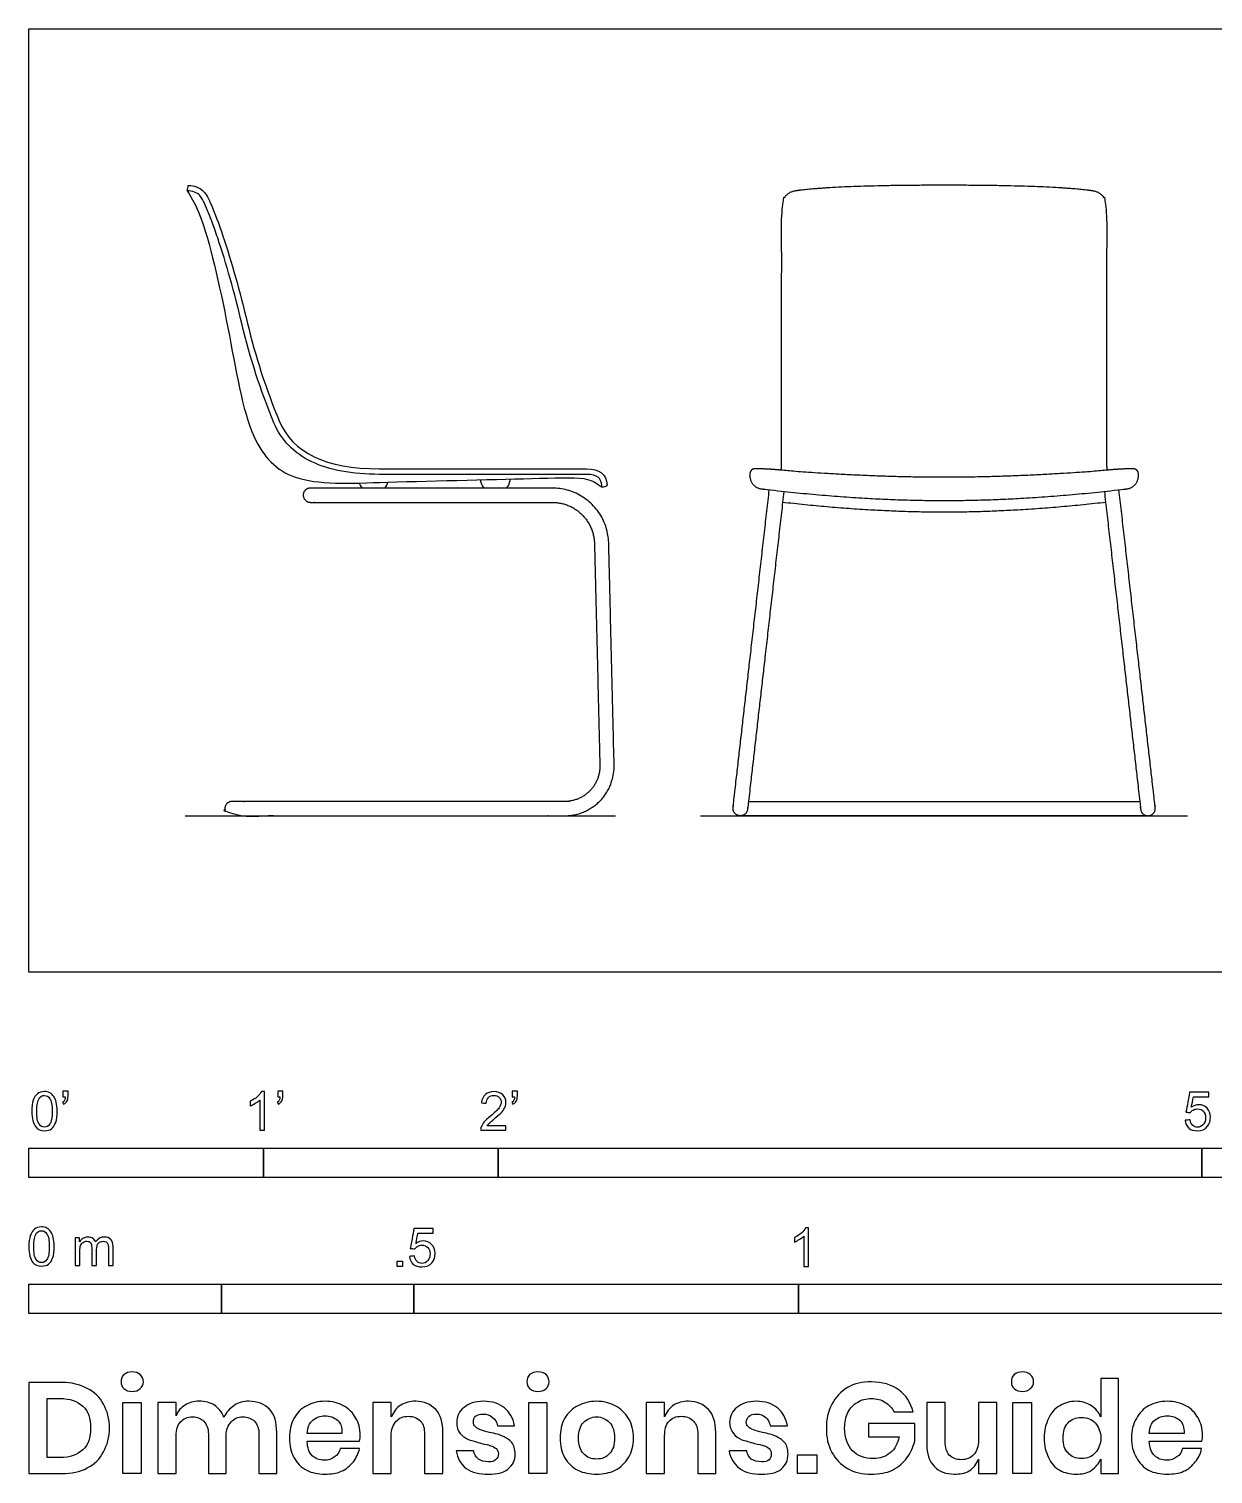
# Model space of a CAD drawing. Header units: metres. Extents: x 0 to 3.09, y -0.65 to 1.23.
# Drawn here: x 0 to 1.538, y -0.652 to 1.226 of the extents above; entities that cross this region are included whole.
import ezdxf

# ---------------------------------------------------------------- set-up
doc = ezdxf.new("R2010")
doc.units = ezdxf.units.M
for name, color, linetype, true_color in [('AG-DIAGRAM', 7, 'Continuous', 0xfecc66), ('AG-FURNITURE', 7, 'Continuous', 0x66ccff), ('N-SYMB', 7, 'Continuous', 0x800040), ('X-DIMENSIONS.GUIDE', 7, 'Continuous', 0x800080), ('X-VPRT', 6, 'Continuous', 0xff00ff)]:
    doc.layers.add(name, color=color, linetype=linetype, true_color=true_color)

msp = doc.modelspace()

# ---------------------------------------------------------------- linework, layer by layer
at = {"layer": 'AG-DIAGRAM'}
for points in [[(0.2032, 0.2032), (0.762, 0.2032)], [(0.8727, 0.2032), (1.5054, 0.2032)]]:
    msp.add_lwpolyline(points, dxfattribs=at)
at = {"layer": 'AG-FURNITURE'}
for points in [[(0.9349, 0.2218), (1.4432, 0.2218)], [(1.4538, 0.2032), (0.9243, 0.2032)]]:
    msp.add_lwpolyline(points, dxfattribs=at)
for centre, start, end in [((0.6059, 0.6419), 186.274, 221.2541), ((0.6059, 0.6419), 318.7459, 356.4518), ((0.4476, 0.6419), 198.9591, 221.2541), ((0.4476, 0.6419), 318.7459, 344.4158)]:
    msp.add_arc(centre, 0.0196, start, end, dxfattribs=at)
for points, degree, knots in [([(0.7513, 0.6331), (0.7503, 0.6471), (0.7413, 0.654), (0.7243, 0.654), (0.6346, 0.654), (0.5449, 0.654), (0.4552, 0.654), (0.3857, 0.654), (0.3423, 0.6749), (0.3079, 0.7581), (0.2942, 0.8002), (0.2739, 0.8854), (0.2632, 0.9232), (0.241, 0.9893), (0.2327, 1.0085), (0.2217, 1.0196), (0.2146, 1.0224), (0.207, 1.0222), (0.2066, 1.0199), (0.2062, 1.0175), (0.2058, 1.0151), (0.2089, 1.0151), (0.215, 1.0144), (0.222, 1.0099), (0.2267, 1.0021), (0.2317, 0.991), (0.2383, 0.9743), (0.2428, 0.9613), (0.2453, 0.9539), (0.2563, 0.9211), (0.2669, 0.8836), (0.277, 0.8412), (0.2872, 0.7982), (0.301, 0.7557), (0.3184, 0.7137), (0.3277, 0.6913), (0.3444, 0.6742), (0.3674, 0.6632), (0.3905, 0.6521), (0.4197, 0.6468), (0.4552, 0.6468), (0.5449, 0.6468), (0.6346, 0.6468), (0.7243, 0.6468), (0.7318, 0.6468), (0.7366, 0.6453), (0.7394, 0.6431), (0.7421, 0.641), (0.7437, 0.6381), (0.7446, 0.6301), (0.747, 0.6303), (0.7498, 0.6307), (0.7513, 0.6331)], 3, [-0.1524, -0.1524, -0.1524, -0.1524, 0, 0, 0, 0.883016, 0.883016, 0.883016, 1.217823, 1.217823, 1.55263, 1.55263, 1.887437, 1.887437, 2.222244, 2.222244, 2.557051, 2.557051, 2.557051, 2.580729, 2.580729, 2.580729, 2.611956, 2.639591, 2.659992, 2.700853, 2.759743, 2.836189, 2.836189, 2.836189, 3.160069, 3.160069, 3.160069, 3.483948, 3.483948, 3.483948, 3.645888, 3.645888, 3.645888, 3.807828, 3.807828, 3.807828, 4.662024, 4.662024, 4.662024, 4.735737, 4.735737, 4.735737, 4.80945, 4.80945, 4.80945, 4.833128, 4.833128, 4.833128, 4.833128]), ([(0.2058, 1.0151), (0.2121, 1.0041), (0.2275, 0.981), (0.2612, 0.8344), (0.2827, 0.6918), (0.3408, 0.6315), (0.4687, 0.6375), (0.6567, 0.641), (0.7258, 0.6439), (0.7384, 0.6348), (0.7446, 0.6301)], 3, [0, 0, 0, 0, 0.353775, 1.050037, 1.741827, 2.264016, 2.87466, 3.670566, 4.12174, 4.398699, 4.398699, 4.398699, 4.398699]), ([(1.3991, 0.6104), (1.2882, 0.5976), (1.189, 0.5976), (1.0899, 0.5976), (0.979, 0.6104)], 2, [-0.691174, -0.691174, -0.691174, 0, 0, 0.691174, 0.691174, 0.691174])]:
    msp.add_open_spline(points, degree=degree, knots=knots, dxfattribs=at)
for points, weights, knots in [([(1.4013, 0.6523), (1.4006, 0.655), (1.4006, 0.6575), (1.4006, 0.7002), (1.4006, 0.8358), (1.4006, 0.9942), (1.4006, 1.0124), (1.3826, 1.015), (1.3309, 1.0224), (1.189, 1.0224), (1.0472, 1.0224), (0.9955, 1.015), (0.9775, 1.0124), (0.9775, 0.9942), (0.9775, 0.8358), (0.9775, 0.7002), (0.9775, 0.6575), (0.9775, 0.655), (0.9767, 0.6523)], [1, 1, 1, 1, 1, 1, 0.75567537034, 1, 1, 1, 1, 1, 0.75567537034, 1, 1, 1, 1, 1, 1], [-1.639893, -1.639893, -1.639893, -1.563602, -1.563602, -1.118036, -0.694965, -0.694965, -0.596675, -0.596675, 0, 0, 0.596675, 0.596675, 0.694965, 0.694965, 1.118036, 1.563602, 1.563602, 1.639893, 1.639893, 1.639893]), ([(1.189, 0.6128), (1.0792, 0.6128), (0.9515, 0.628), (0.9367, 0.6299), (0.9367, 0.6448), (0.9367, 0.6462), (0.9367, 0.6475), (0.9367, 0.6502), (0.9387, 0.6522), (0.9406, 0.6541), (0.9434, 0.6541), (0.9627, 0.6538), (0.9821, 0.6518), (1.0048, 0.6494), (1.1281, 0.643), (1.189, 0.643), (1.2499, 0.643), (1.3732, 0.6494), (1.396, 0.6518), (1.4154, 0.6538), (1.4347, 0.6541), (1.4374, 0.6541), (1.4394, 0.6522), (1.4414, 0.6502), (1.4414, 0.6475), (1.4414, 0.6462), (1.4414, 0.6448), (1.4414, 0.6299), (1.4266, 0.628), (1.2989, 0.6128), (1.189, 0.6128)], [1, 1, 1, 0.751794393469, 1, 1, 1, 0.922398044087, 1, 0.922398044087, 1, 1, 1, 1, 1, 1, 1, 1, 1, 1, 1, 0.922398044087, 1, 0.922398044087, 1, 1, 1, 0.751794393469, 1, 1, 1], [0, 0, 0, 0.74235, 0.74235, 0.822725, 0.822725, 0.831423, 0.831423, 0.848552, 0.848552, 0.86568, 0.86568, 1.089363, 1.089363, 1.351856, 1.614349, 1.614349, 1.876842, 2.139335, 2.139335, 2.363018, 2.363018, 2.380147, 2.380147, 2.397275, 2.397275, 2.405973, 2.405973, 2.486348, 2.486348, 3.228698, 3.228698, 3.228698]), ([(0.3657, 0.629), (0.5228, 0.629), (0.68, 0.629), (0.7516, 0.629), (0.7533, 0.5574), (0.7568, 0.4133), (0.7603, 0.2691), (0.761, 0.242), (0.7421, 0.2226), (0.7231, 0.2032), (0.696, 0.2032), (0.48, 0.2032), (0.2639, 0.2032), (0.2546, 0.2032), (0.2546, 0.2125), (0.2546, 0.2218), (0.2639, 0.2218), (0.48, 0.2218), (0.696, 0.2218), (0.7153, 0.2218), (0.7288, 0.2356), (0.7422, 0.2494), (0.7418, 0.2687), (0.7383, 0.4128), (0.7347, 0.5569), (0.7334, 0.6104), (0.68, 0.6104), (0.5228, 0.6104), (0.3657, 0.6104), (0.3564, 0.6104), (0.3564, 0.6197), (0.3564, 0.629), (0.3657, 0.629)], [1, 1, 1, 0.715662125544, 1, 1, 1, 0.921533138146, 1, 0.921533138146, 1, 1, 1, 0.707106781187, 1, 0.707106781187, 1, 1, 1, 0.921533138146, 1, 0.921533138146, 1, 1, 1, 0.715662125544, 1, 1, 1, 0.707106781187, 1, 0.707106781187, 1], [0, 0, 0, 1.01919, 1.01919, 1.345447, 1.345447, 2.295608, 2.295608, 2.464043, 2.464043, 2.632477, 2.632477, 4.05566, 4.05566, 4.103563, 4.103563, 4.151466, 4.151466, 5.57465, 5.57465, 5.694439, 5.694439, 5.814227, 5.814227, 6.764388, 6.764388, 7.090646, 7.090646, 8.109836, 8.109836, 8.157739, 8.157739, 8.205642, 8.205642, 8.205642]), ([(0.9808, 0.6247), (0.9562, 0.409), (0.9337, 0.2116), (0.9326, 0.2022), (0.9232, 0.2033), (0.9137, 0.2043), (0.9148, 0.2138), (0.9373, 0.4111), (0.9619, 0.6268)], [1, 1, 1, 0.707106781186, 1, 0.707106781186, 1, 1, 1], [0.033299, 0.033299, 0.033299, 1.398139, 1.398139, 1.447226, 1.447226, 1.496314, 1.496314, 2.860935, 2.860935, 2.860935]), ([(1.3972, 0.6247), (1.4218, 0.409), (1.4444, 0.2116), (1.4454, 0.2022), (1.4549, 0.2033), (1.4644, 0.2043), (1.4633, 0.2138), (1.4408, 0.4111), (1.4162, 0.6268)], [1, 1, 1, 0.707106781186, 1, 0.707106781186, 1, 1, 1], [0.033299, 0.033299, 0.033299, 1.398139, 1.398139, 1.447226, 1.447226, 1.496314, 1.496314, 2.860935, 2.860935, 2.860935])]:
    msp.add_rational_spline(points, weights, degree=2, knots=knots, dxfattribs=at)
at = {"layer": 'N-SYMB'}
for points in [[(0, -0.2667), (0, -0.2286), (0.3048, -0.2286), (0.3048, -0.2667)], [(0.3048, -0.2667), (0.3048, -0.2286), (0.6096, -0.2286), (0.6096, -0.2667)], [(0.6096, -0.2667), (0.6096, -0.2286), (1.524, -0.2286), (1.524, -0.2667)], [(1.524, -0.2667), (1.524, -0.2286), (3.048, -0.2286), (3.048, -0.2667)], [(0.4786, -0.3823), (0.4786, -0.3754), (0.4855, -0.3754), (0.4855, -0.3823)], [(0, -0.4436), (0, -0.4055), (0.25, -0.4055), (0.25, -0.4436)], [(0.25, -0.4436), (0.25, -0.4055), (0.5, -0.4055), (0.5, -0.4436)], [(0.5, -0.4436), (0.5, -0.4055), (1, -0.4055), (1, -0.4436)], [(1, -0.4436), (1, -0.4055), (2, -0.4055), (2, -0.4436)]]:
    msp.add_lwpolyline(points, close=True, dxfattribs=at)
for points, knots in [([(0.0038, -0.1807), (0.0038, -0.1749), (0.0044, -0.1701), (0.0056, -0.1665), (0.0068, -0.1629), (0.0086, -0.1602), (0.0111, -0.1581), (0.0135, -0.1563), (0.0165, -0.1551), (0.0201, -0.1551), (0.0228, -0.1551), (0.0252, -0.1557), (0.0273, -0.1569), (0.0294, -0.1578), (0.0309, -0.1596), (0.0324, -0.1614), (0.0336, -0.1635), (0.0346, -0.1659), (0.0355, -0.1689), (0.0361, -0.1719), (0.0367, -0.1758), (0.0367, -0.1807), (0.0367, -0.1867), (0.0361, -0.1915), (0.0349, -0.1951), (0.0336, -0.1987), (0.0318, -0.2014), (0.0294, -0.2036), (0.027, -0.2054), (0.024, -0.206), (0.0201, -0.206), (0.0153, -0.206), (0.0117, -0.2048), (0.009, -0.2011), (0.0056, -0.1969), (0.0038, -0.1903), (0.0038, -0.1807)], [0, 0, 0, 0, 1, 1, 1, 2, 2, 2, 3, 3, 3, 4, 4, 4, 5, 5, 5, 6, 6, 6, 7, 7, 7, 8, 8, 8, 9, 9, 9, 10, 10, 10, 11, 11, 11, 12, 12, 12, 12]), ([(0.0102, -0.1807), (0.0102, -0.1891), (0.0111, -0.1945), (0.0132, -0.1972), (0.015, -0.1999), (0.0174, -0.2014), (0.0201, -0.2014), (0.0231, -0.2014), (0.0255, -0.1999), (0.0273, -0.1972), (0.0291, -0.1945), (0.0303, -0.1891), (0.0303, -0.1807), (0.0303, -0.1725), (0.0291, -0.1671), (0.0273, -0.1644), (0.0255, -0.1617), (0.0231, -0.1602), (0.0201, -0.1602), (0.0174, -0.1602), (0.015, -0.1614), (0.0135, -0.1638), (0.0114, -0.1668), (0.0102, -0.1725), (0.0102, -0.1807)], [0, 0, 0, 0, 1, 1, 1, 2, 2, 2, 3, 3, 3, 4, 4, 4, 5, 5, 5, 6, 6, 6, 7, 7, 7, 8, 8, 8, 8]), ([(0.0442, -0.162), (0.0442, -0.1596), (0.0442, -0.1572), (0.0442, -0.1548), (0.0464, -0.1548), (0.0486, -0.1548), (0.0508, -0.1548), (0.0508, -0.1567), (0.0508, -0.1586), (0.0508, -0.1605), (0.0508, -0.1635), (0.0505, -0.1659), (0.0496, -0.1671), (0.0487, -0.1689), (0.0472, -0.1704), (0.0451, -0.1713), (0.0446, -0.1705), (0.0441, -0.1697), (0.0436, -0.1689), (0.0448, -0.1683), (0.0457, -0.1677), (0.0463, -0.1665), (0.0469, -0.1653), (0.0472, -0.1638), (0.0472, -0.162), (0.0462, -0.162), (0.0452, -0.162), (0.0442, -0.162)], [0, 0, 0, 0, 1, 1, 1, 2, 2, 2, 3, 3, 3, 4, 4, 4, 5, 5, 5, 6, 6, 6, 7, 7, 7, 8, 8, 8, 9, 9, 9, 9]), ([(0.306, -0.2054), (0.304, -0.2054), (0.302, -0.2054), (0.3, -0.2054), (0.3, -0.1923), (0.3, -0.1793), (0.3, -0.1662), (0.2985, -0.1677), (0.2964, -0.1692), (0.294, -0.1704), (0.2915, -0.1719), (0.2894, -0.1731), (0.2876, -0.1737), (0.2876, -0.1717), (0.2876, -0.1697), (0.2876, -0.1677), (0.2909, -0.1662), (0.294, -0.1641), (0.2967, -0.162), (0.2991, -0.1596), (0.3009, -0.1575), (0.3021, -0.1551), (0.3034, -0.1551), (0.3047, -0.1551), (0.306, -0.1551), (0.306, -0.1718), (0.306, -0.1886), (0.306, -0.2054)], [0, 0, 0, 0, 1, 1, 1, 2, 2, 2, 3, 3, 3, 4, 4, 4, 5, 5, 5, 6, 6, 6, 7, 7, 7, 8, 8, 8, 9, 9, 9, 9]), ([(0.3232, -0.162), (0.3232, -0.1596), (0.3232, -0.1572), (0.3232, -0.1548), (0.3254, -0.1548), (0.3276, -0.1548), (0.3298, -0.1548), (0.3298, -0.1567), (0.3298, -0.1586), (0.3298, -0.1605), (0.3298, -0.1635), (0.3295, -0.1659), (0.3286, -0.1671), (0.3277, -0.1689), (0.3262, -0.1704), (0.3241, -0.1713), (0.3236, -0.1705), (0.3231, -0.1697), (0.3226, -0.1689), (0.3238, -0.1683), (0.3247, -0.1677), (0.3253, -0.1665), (0.3259, -0.1653), (0.3262, -0.1638), (0.3262, -0.162), (0.3252, -0.162), (0.3242, -0.162), (0.3232, -0.162)], [0, 0, 0, 0, 1, 1, 1, 2, 2, 2, 3, 3, 3, 4, 4, 4, 5, 5, 5, 6, 6, 6, 7, 7, 7, 8, 8, 8, 9, 9, 9, 9]), ([(0.6198, -0.1996), (0.6198, -0.2015), (0.6198, -0.2035), (0.6198, -0.2054), (0.6089, -0.2054), (0.598, -0.2054), (0.587, -0.2054), (0.5867, -0.2042), (0.587, -0.2027), (0.5876, -0.2011), (0.5885, -0.199), (0.5897, -0.1966), (0.5915, -0.1945), (0.5936, -0.1924), (0.596, -0.19), (0.5997, -0.187), (0.6051, -0.1825), (0.6087, -0.1789), (0.6108, -0.1764), (0.6126, -0.1737), (0.6135, -0.1713), (0.6135, -0.1689), (0.6135, -0.1665), (0.6126, -0.1644), (0.6111, -0.1629), (0.6093, -0.1611), (0.6069, -0.1602), (0.6042, -0.1602), (0.6012, -0.1602), (0.5988, -0.1611), (0.5969, -0.1629), (0.5951, -0.1647), (0.5942, -0.1671), (0.5942, -0.1704), (0.5921, -0.1702), (0.59, -0.17), (0.5879, -0.1698), (0.5885, -0.165), (0.59, -0.1614), (0.593, -0.159), (0.5957, -0.1566), (0.5997, -0.1551), (0.6042, -0.1551), (0.609, -0.1551), (0.6129, -0.1566), (0.6156, -0.1593), (0.6186, -0.162), (0.6198, -0.1653), (0.6198, -0.1692), (0.6198, -0.171), (0.6195, -0.1731), (0.6186, -0.1749), (0.6177, -0.1771), (0.6165, -0.1789), (0.6147, -0.1813), (0.6126, -0.1834), (0.6096, -0.1861), (0.6051, -0.19), (0.6015, -0.193), (0.5991, -0.1951), (0.5982, -0.1963), (0.5969, -0.1972), (0.596, -0.1984), (0.5954, -0.1996), (0.6036, -0.1996), (0.6117, -0.1996), (0.6198, -0.1996)], [0, 0, 0, 0, 1, 1, 1, 2, 2, 2, 3, 3, 3, 4, 4, 4, 5, 5, 5, 6, 6, 6, 7, 7, 7, 8, 8, 8, 9, 9, 9, 10, 10, 10, 11, 11, 11, 12, 12, 12, 13, 13, 13, 14, 14, 14, 15, 15, 15, 16, 16, 16, 17, 17, 17, 18, 18, 18, 19, 19, 19, 20, 20, 20, 21, 21, 21, 22, 22, 22, 22]), ([(0.628, -0.162), (0.628, -0.1596), (0.628, -0.1572), (0.628, -0.1548), (0.6302, -0.1548), (0.6324, -0.1548), (0.6346, -0.1548), (0.6346, -0.1567), (0.6346, -0.1586), (0.6346, -0.1605), (0.6346, -0.1635), (0.6343, -0.1659), (0.6334, -0.1671), (0.6325, -0.1689), (0.631, -0.1704), (0.6289, -0.1713), (0.6284, -0.1705), (0.6279, -0.1697), (0.6274, -0.1689), (0.6286, -0.1683), (0.6295, -0.1677), (0.6301, -0.1665), (0.6307, -0.1653), (0.631, -0.1638), (0.631, -0.162), (0.63, -0.162), (0.629, -0.162), (0.628, -0.162)], [0, 0, 0, 0, 1, 1, 1, 2, 2, 2, 3, 3, 3, 4, 4, 4, 5, 5, 5, 6, 6, 6, 7, 7, 7, 8, 8, 8, 9, 9, 9, 9]), ([(1.502, -0.1924), (1.5042, -0.1922), (1.5064, -0.192), (1.5086, -0.1918), (1.5089, -0.1951), (1.5101, -0.1972), (1.512, -0.199), (1.5135, -0.2005), (1.5156, -0.2014), (1.5183, -0.2014), (1.521, -0.2014), (1.5237, -0.2002), (1.5258, -0.1978), (1.5276, -0.1957), (1.5288, -0.1927), (1.5288, -0.1891), (1.5288, -0.1855), (1.5276, -0.1828), (1.5258, -0.1807), (1.5237, -0.1789), (1.5213, -0.1777), (1.518, -0.1777), (1.5162, -0.1777), (1.5144, -0.1783), (1.5126, -0.1792), (1.511, -0.1801), (1.5098, -0.1813), (1.5089, -0.1825), (1.507, -0.1823), (1.5051, -0.1821), (1.5032, -0.1819), (1.5048, -0.1732), (1.5064, -0.1646), (1.508, -0.156), (1.5164, -0.156), (1.5247, -0.156), (1.533, -0.156), (1.533, -0.158), (1.533, -0.16), (1.533, -0.162), (1.5263, -0.162), (1.5196, -0.162), (1.5129, -0.162), (1.512, -0.1665), (1.511, -0.171), (1.5101, -0.1755), (1.5132, -0.1734), (1.5165, -0.1722), (1.5198, -0.1722), (1.524, -0.1722), (1.5276, -0.1737), (1.5306, -0.1767), (1.5336, -0.1798), (1.5351, -0.1837), (1.5351, -0.1885), (1.5351, -0.193), (1.5339, -0.1969), (1.5312, -0.2002), (1.5282, -0.2045), (1.5237, -0.206), (1.5183, -0.206), (1.5135, -0.206), (1.5098, -0.2051), (1.5071, -0.2027), (1.5041, -0.1999), (1.5026, -0.1966), (1.502, -0.1924)], [0, 0, 0, 0, 1, 1, 1, 2, 2, 2, 3, 3, 3, 4, 4, 4, 5, 5, 5, 6, 6, 6, 7, 7, 7, 8, 8, 8, 9, 9, 9, 10, 10, 10, 11, 11, 11, 12, 12, 12, 13, 13, 13, 14, 14, 14, 15, 15, 15, 16, 16, 16, 17, 17, 17, 18, 18, 18, 19, 19, 19, 20, 20, 20, 21, 21, 21, 22, 22, 22, 22]), ([(0, -0.3565), (0, -0.3508), (0.0006, -0.3459), (0.0018, -0.3423), (0.003, -0.3387), (0.0048, -0.336), (0.0072, -0.3339), (0.0096, -0.3321), (0.0127, -0.3309), (0.0163, -0.3309), (0.019, -0.3309), (0.0214, -0.3315), (0.0235, -0.3327), (0.0256, -0.3336), (0.0271, -0.3354), (0.0286, -0.3372), (0.0298, -0.3393), (0.0307, -0.3417), (0.0316, -0.3447), (0.0322, -0.3478), (0.0328, -0.3517), (0.0328, -0.3565), (0.0328, -0.3625), (0.0322, -0.3673), (0.031, -0.3709), (0.0298, -0.3746), (0.028, -0.3773), (0.0256, -0.3794), (0.0232, -0.3812), (0.0202, -0.3818), (0.0163, -0.3818), (0.0114, -0.3818), (0.0078, -0.3806), (0.0051, -0.377), (0.0018, -0.3728), (0, -0.3661), (0, -0.3565)], [0, 0, 0, 0, 1, 1, 1, 2, 2, 2, 3, 3, 3, 4, 4, 4, 5, 5, 5, 6, 6, 6, 7, 7, 7, 8, 8, 8, 9, 9, 9, 10, 10, 10, 11, 11, 11, 12, 12, 12, 12]), ([(0.0063, -0.3565), (0.0063, -0.3649), (0.0072, -0.3703), (0.0093, -0.3731), (0.0111, -0.3758), (0.0136, -0.3773), (0.0163, -0.3773), (0.0193, -0.3773), (0.0217, -0.3758), (0.0235, -0.3731), (0.0253, -0.3703), (0.0265, -0.3649), (0.0265, -0.3565), (0.0265, -0.3484), (0.0253, -0.3429), (0.0235, -0.3402), (0.0217, -0.3375), (0.0193, -0.336), (0.0163, -0.336), (0.0136, -0.336), (0.0111, -0.3372), (0.0096, -0.3396), (0.0075, -0.3426), (0.0063, -0.3484), (0.0063, -0.3565)], [0, 0, 0, 0, 1, 1, 1, 2, 2, 2, 3, 3, 3, 4, 4, 4, 5, 5, 5, 6, 6, 6, 7, 7, 7, 8, 8, 8, 8]), ([(0.4946, -0.3693), (0.4967, -0.3691), (0.4988, -0.3689), (0.5009, -0.3687), (0.5015, -0.372), (0.5024, -0.3741), (0.5042, -0.376), (0.506, -0.3775), (0.5081, -0.3784), (0.5105, -0.3784), (0.5136, -0.3784), (0.516, -0.3772), (0.5181, -0.3748), (0.5202, -0.3726), (0.5211, -0.3696), (0.5211, -0.366), (0.5211, -0.3624), (0.5202, -0.3597), (0.5184, -0.3576), (0.5163, -0.3558), (0.5136, -0.3546), (0.5105, -0.3546), (0.5084, -0.3546), (0.5066, -0.3552), (0.5051, -0.3561), (0.5036, -0.357), (0.5024, -0.3582), (0.5015, -0.3594), (0.4995, -0.3592), (0.4975, -0.359), (0.4955, -0.3588), (0.4971, -0.3502), (0.4987, -0.3415), (0.5003, -0.3329), (0.5086, -0.3329), (0.517, -0.3329), (0.5253, -0.3329), (0.5253, -0.3349), (0.5253, -0.3369), (0.5253, -0.3389), (0.5187, -0.3389), (0.512, -0.3389), (0.5054, -0.3389), (0.5045, -0.3434), (0.5036, -0.3479), (0.5027, -0.3525), (0.5057, -0.3504), (0.5087, -0.3491), (0.512, -0.3491), (0.5166, -0.3491), (0.5202, -0.3507), (0.5232, -0.3537), (0.5262, -0.3567), (0.5277, -0.3606), (0.5277, -0.3654), (0.5277, -0.3699), (0.5265, -0.3738), (0.5238, -0.3772), (0.5205, -0.3814), (0.5163, -0.3829), (0.5105, -0.3829), (0.506, -0.3829), (0.5024, -0.382), (0.4994, -0.3796), (0.4967, -0.3769), (0.4949, -0.3735), (0.4946, -0.3693)], [0, 0, 0, 0, 1, 1, 1, 2, 2, 2, 3, 3, 3, 4, 4, 4, 5, 5, 5, 6, 6, 6, 7, 7, 7, 8, 8, 8, 9, 9, 9, 10, 10, 10, 11, 11, 11, 12, 12, 12, 13, 13, 13, 14, 14, 14, 15, 15, 15, 16, 16, 16, 17, 17, 17, 18, 18, 18, 19, 19, 19, 20, 20, 20, 21, 21, 21, 22, 22, 22, 22]), ([(1.013, -0.3823), (1.0109, -0.3823), (1.0089, -0.3823), (1.0069, -0.3823), (1.0069, -0.3692), (1.0069, -0.3562), (1.0069, -0.3431), (1.0054, -0.3446), (1.0033, -0.3461), (1.0009, -0.3473), (0.9985, -0.3488), (0.9964, -0.3501), (0.9946, -0.3507), (0.9946, -0.3486), (0.9946, -0.3466), (0.9946, -0.3446), (0.9979, -0.3431), (1.0009, -0.341), (1.0036, -0.3389), (1.006, -0.3365), (1.0078, -0.3344), (1.009, -0.332), (1.0103, -0.332), (1.0116, -0.332), (1.013, -0.332), (1.013, -0.3487), (1.013, -0.3655), (1.013, -0.3823)], [0, 0, 0, 0, 1, 1, 1, 2, 2, 2, 3, 3, 3, 4, 4, 4, 5, 5, 5, 6, 6, 6, 7, 7, 7, 8, 8, 8, 9, 9, 9, 9]), ([(0.0602, -0.3812), (0.0602, -0.3691), (0.0602, -0.3571), (0.0602, -0.345), (0.062, -0.345), (0.0639, -0.345), (0.0657, -0.345), (0.0657, -0.3468), (0.0657, -0.3485), (0.0657, -0.3502), (0.0669, -0.3484), (0.0684, -0.3469), (0.0702, -0.3459), (0.072, -0.3447), (0.0741, -0.3441), (0.0765, -0.3441), (0.0792, -0.3441), (0.0816, -0.3447), (0.0831, -0.3459), (0.0849, -0.3472), (0.0861, -0.3487), (0.0867, -0.3505), (0.0898, -0.3462), (0.0934, -0.3441), (0.0982, -0.3441), (0.1018, -0.3441), (0.1045, -0.3453), (0.1063, -0.3472), (0.1084, -0.3493), (0.1093, -0.3523), (0.1093, -0.3565), (0.1093, -0.3647), (0.1093, -0.373), (0.1093, -0.3812), (0.1073, -0.3812), (0.1053, -0.3812), (0.1033, -0.3812), (0.1033, -0.3737), (0.1033, -0.3661), (0.1033, -0.3586), (0.1033, -0.3559), (0.103, -0.3544), (0.1027, -0.3532), (0.1021, -0.352), (0.1015, -0.3511), (0.1003, -0.3505), (0.0994, -0.3499), (0.0982, -0.3496), (0.0967, -0.3496), (0.0943, -0.3496), (0.0922, -0.3505), (0.0904, -0.352), (0.0886, -0.3538), (0.088, -0.3565), (0.088, -0.3601), (0.088, -0.3671), (0.088, -0.3742), (0.088, -0.3812), (0.0858, -0.3812), (0.0837, -0.3812), (0.0816, -0.3812), (0.0816, -0.3734), (0.0816, -0.3655), (0.0816, -0.3577), (0.0816, -0.355), (0.0813, -0.3529), (0.0801, -0.3517), (0.0792, -0.3502), (0.0774, -0.3496), (0.0753, -0.3496), (0.0735, -0.3496), (0.072, -0.3499), (0.0705, -0.3511), (0.069, -0.352), (0.0681, -0.3532), (0.0672, -0.355), (0.0666, -0.3568), (0.0663, -0.3592), (0.0663, -0.3625), (0.0663, -0.3687), (0.0663, -0.375), (0.0663, -0.3812), (0.0643, -0.3812), (0.0622, -0.3812), (0.0602, -0.3812)], [0, 0, 0, 0, 1, 1, 1, 2, 2, 2, 3, 3, 3, 4, 4, 4, 5, 5, 5, 6, 6, 6, 7, 7, 7, 8, 8, 8, 9, 9, 9, 10, 10, 10, 11, 11, 11, 12, 12, 12, 13, 13, 13, 14, 14, 14, 15, 15, 15, 16, 16, 16, 17, 17, 17, 18, 18, 18, 19, 19, 19, 20, 20, 20, 21, 21, 21, 22, 22, 22, 23, 23, 23, 24, 24, 24, 25, 25, 25, 26, 26, 26, 27, 27, 27, 28, 28, 28, 28])]:
    msp.add_open_spline(points, degree=3, knots=knots, dxfattribs=at)
at = {"layer": 'X-DIMENSIONS.GUIDE'}
for points in [[(0.1458, -0.559), (0.1458, -0.6514), (0.122, -0.6514), (0.122, -0.559)], [(0.6728, -0.559), (0.6728, -0.6514), (0.6497, -0.6514), (0.6497, -0.559)], [(1.3024, -0.559), (1.3024, -0.6514), (1.2785, -0.6514), (1.2785, -0.559)], [(1.0237, -0.6269), (1.0237, -0.6514), (0.9984, -0.6514), (0.9984, -0.6269)]]:
    msp.add_lwpolyline(points, close=True, dxfattribs=at)
for points, knots in [([(0.1198, -0.5323), (0.1198, -0.5287), (0.1206, -0.5251), (0.1235, -0.5229), (0.1263, -0.5207), (0.1299, -0.5193), (0.1343, -0.5193), (0.1386, -0.5193), (0.1422, -0.5207), (0.1444, -0.5229), (0.1473, -0.5251), (0.1487, -0.5287), (0.1487, -0.5323), (0.1487, -0.5359), (0.1473, -0.5388), (0.1444, -0.5409), (0.1422, -0.5438), (0.1386, -0.5446), (0.1343, -0.5446), (0.1299, -0.5446), (0.1263, -0.5438), (0.1235, -0.5409), (0.1206, -0.5388), (0.1198, -0.5359), (0.1198, -0.5323)], [0, 0, 0, 0, 1, 1, 1, 2, 2, 2, 3, 3, 3, 4, 4, 4, 5, 5, 5, 6, 6, 6, 7, 7, 7, 8, 8, 8, 8]), ([(0.6469, -0.5323), (0.6469, -0.5287), (0.6483, -0.5251), (0.6505, -0.5229), (0.6533, -0.5207), (0.657, -0.5193), (0.6613, -0.5193), (0.6656, -0.5193), (0.6692, -0.5207), (0.6721, -0.5229), (0.6743, -0.5251), (0.6757, -0.5287), (0.6757, -0.5323), (0.6757, -0.5359), (0.6743, -0.5388), (0.6721, -0.5409), (0.6692, -0.5438), (0.6656, -0.5446), (0.6613, -0.5446), (0.657, -0.5446), (0.6533, -0.5438), (0.6505, -0.5409), (0.6483, -0.5388), (0.6469, -0.5359), (0.6469, -0.5323)], [0, 0, 0, 0, 1, 1, 1, 2, 2, 2, 3, 3, 3, 4, 4, 4, 5, 5, 5, 6, 6, 6, 7, 7, 7, 8, 8, 8, 8]), ([(1.2764, -0.5323), (1.2764, -0.5287), (1.2771, -0.5251), (1.28, -0.5229), (1.2829, -0.5207), (1.2865, -0.5193), (1.2908, -0.5193), (1.2951, -0.5193), (1.2988, -0.5207), (1.3009, -0.5229), (1.3038, -0.5251), (1.3053, -0.5287), (1.3053, -0.5323), (1.3053, -0.5359), (1.3038, -0.5388), (1.3009, -0.5409), (1.2988, -0.5438), (1.2951, -0.5446), (1.2908, -0.5446), (1.2865, -0.5446), (1.2829, -0.5438), (1.28, -0.5409), (1.2771, -0.5388), (1.2764, -0.5359), (1.2764, -0.5323)], [0, 0, 0, 0, 1, 1, 1, 2, 2, 2, 3, 3, 3, 4, 4, 4, 5, 5, 5, 6, 6, 6, 7, 7, 7, 8, 8, 8, 8]), ([(0.1047, -0.5922), (0.1047, -0.6038), (0.1018, -0.6146), (0.0967, -0.6232), (0.0924, -0.6326), (0.0852, -0.6391), (0.0758, -0.6442), (0.0664, -0.6492), (0.0556, -0.6514), (0.0426, -0.6514), (0.0284, -0.6514), (0.0142, -0.6514), (0, -0.6514), (0, -0.6119), (0, -0.5725), (0, -0.533), (0.0142, -0.533), (0.0284, -0.533), (0.0426, -0.533), (0.0556, -0.533), (0.0664, -0.5359), (0.0758, -0.5409), (0.0852, -0.5453), (0.0924, -0.5525), (0.0967, -0.5612), (0.1018, -0.5698), (0.1047, -0.5807), (0.1047, -0.5922)], [0, 0, 0, 0, 1, 1, 1, 2, 2, 2, 3, 3, 3, 4, 4, 4, 5, 5, 5, 6, 6, 6, 7, 7, 7, 8, 8, 8, 9, 9, 9, 9]), ([(1.0945, -0.5323), (1.1089, -0.5323), (1.1204, -0.5359), (1.1305, -0.5431), (1.1399, -0.5496), (1.1457, -0.5597), (1.1486, -0.5713), (1.1404, -0.5713), (1.1322, -0.5713), (1.124, -0.5713), (1.1212, -0.5662), (1.1176, -0.5619), (1.1125, -0.559), (1.1074, -0.5554), (1.1017, -0.5539), (1.0945, -0.5539), (1.088, -0.5539), (1.0815, -0.5554), (1.0764, -0.559), (1.0713, -0.5619), (1.067, -0.5662), (1.0641, -0.572), (1.0612, -0.5778), (1.0598, -0.585), (1.0598, -0.5922), (1.0598, -0.6052), (1.0634, -0.6146), (1.0699, -0.6218), (1.0764, -0.6283), (1.0858, -0.6319), (1.0973, -0.6319), (1.1053, -0.6319), (1.1125, -0.6297), (1.119, -0.6247), (1.1248, -0.6196), (1.1291, -0.6124), (1.1305, -0.6038), (1.1173, -0.6038), (1.1041, -0.6038), (1.0908, -0.6038), (1.0908, -0.598), (1.0908, -0.5922), (1.0908, -0.5864), (1.1108, -0.5864), (1.1308, -0.5864), (1.1508, -0.5864), (1.1508, -0.5941), (1.1508, -0.6018), (1.1508, -0.6095), (1.1486, -0.6175), (1.1457, -0.6247), (1.1407, -0.6312), (1.1356, -0.6377), (1.1298, -0.6427), (1.1219, -0.6471), (1.1139, -0.6507), (1.1046, -0.6521), (1.0945, -0.6521), (1.0829, -0.6521), (1.0728, -0.65), (1.0634, -0.6449), (1.0547, -0.6398), (1.0482, -0.6326), (1.0432, -0.624), (1.0381, -0.6146), (1.036, -0.6045), (1.036, -0.5922), (1.036, -0.5807), (1.0381, -0.5705), (1.0432, -0.5612), (1.0482, -0.5518), (1.0547, -0.5453), (1.0634, -0.5395), (1.0728, -0.5344), (1.0829, -0.5323), (1.0945, -0.5323)], [0, 0, 0, 0, 1, 1, 1, 2, 2, 2, 3, 3, 3, 4, 4, 4, 5, 5, 5, 6, 6, 6, 7, 7, 7, 8, 8, 8, 9, 9, 9, 10, 10, 10, 11, 11, 11, 12, 12, 12, 13, 13, 13, 14, 14, 14, 15, 15, 15, 16, 16, 16, 17, 17, 17, 18, 18, 18, 19, 19, 19, 20, 20, 20, 21, 21, 21, 22, 22, 22, 23, 23, 23, 24, 24, 24, 25, 25, 25, 25]), ([(1.3601, -0.5575), (1.3681, -0.5575), (1.3746, -0.5597), (1.3803, -0.5633), (1.3861, -0.5669), (1.3897, -0.572), (1.3926, -0.5778), (1.3926, -0.5612), (1.3926, -0.5446), (1.3926, -0.5279), (1.4003, -0.5279), (1.408, -0.5279), (1.4157, -0.5279), (1.4157, -0.5691), (1.4157, -0.6102), (1.4157, -0.6514), (1.408, -0.6514), (1.4003, -0.6514), (1.3926, -0.6514), (1.3926, -0.6451), (1.3926, -0.6389), (1.3926, -0.6326), (1.3897, -0.6384), (1.3861, -0.6435), (1.3803, -0.6471), (1.3746, -0.6514), (1.3681, -0.6521), (1.3601, -0.6521), (1.3522, -0.6521), (1.3457, -0.6507), (1.3392, -0.6471), (1.3327, -0.6435), (1.3276, -0.6377), (1.3247, -0.6305), (1.3211, -0.6232), (1.319, -0.6153), (1.319, -0.6052), (1.319, -0.5958), (1.3211, -0.5871), (1.3247, -0.5799), (1.3276, -0.5727), (1.3327, -0.5669), (1.3392, -0.5633), (1.3457, -0.5597), (1.3522, -0.5575), (1.3601, -0.5575)], [0, 0, 0, 0, 1, 1, 1, 2, 2, 2, 3, 3, 3, 4, 4, 4, 5, 5, 5, 6, 6, 6, 7, 7, 7, 8, 8, 8, 9, 9, 9, 10, 10, 10, 11, 11, 11, 12, 12, 12, 13, 13, 13, 14, 14, 14, 15, 15, 15, 15]), ([(0.0404, -0.6305), (0.0534, -0.6305), (0.0628, -0.6276), (0.07, -0.6204), (0.0772, -0.6139), (0.0801, -0.6045), (0.0801, -0.5922), (0.0801, -0.5799), (0.0772, -0.5705), (0.07, -0.564), (0.0628, -0.5575), (0.0534, -0.5539), (0.0404, -0.5539), (0.0349, -0.5539), (0.0294, -0.5539), (0.0238, -0.5539), (0.0238, -0.5794), (0.0238, -0.605), (0.0238, -0.6305), (0.0294, -0.6305), (0.0349, -0.6305), (0.0404, -0.6305)], [0, 0, 0, 0, 1, 1, 1, 2, 2, 2, 3, 3, 3, 4, 4, 4, 5, 5, 5, 6, 6, 6, 7, 7, 7, 7]), ([(0.2859, -0.5575), (0.2967, -0.5575), (0.3061, -0.5612), (0.3126, -0.5677), (0.3191, -0.5749), (0.322, -0.585), (0.322, -0.598), (0.322, -0.6158), (0.322, -0.6336), (0.322, -0.6514), (0.3143, -0.6514), (0.3066, -0.6514), (0.2989, -0.6514), (0.2989, -0.6343), (0.2989, -0.6172), (0.2989, -0.6001), (0.2989, -0.5929), (0.2967, -0.5879), (0.2931, -0.5835), (0.2895, -0.5799), (0.2844, -0.5778), (0.2779, -0.5778), (0.2714, -0.5778), (0.2664, -0.5799), (0.2628, -0.5843), (0.2585, -0.5886), (0.2563, -0.5944), (0.2563, -0.6023), (0.2563, -0.6187), (0.2563, -0.635), (0.2563, -0.6514), (0.2486, -0.6514), (0.2409, -0.6514), (0.2332, -0.6514), (0.2332, -0.6343), (0.2332, -0.6172), (0.2332, -0.6001), (0.2332, -0.5929), (0.231, -0.5879), (0.2274, -0.5835), (0.2238, -0.5799), (0.2187, -0.5778), (0.213, -0.5778), (0.2058, -0.5778), (0.2007, -0.5799), (0.1971, -0.5843), (0.1928, -0.5886), (0.1913, -0.5944), (0.1913, -0.6023), (0.1913, -0.6187), (0.1913, -0.635), (0.1913, -0.6514), (0.1834, -0.6514), (0.1754, -0.6514), (0.1675, -0.6514), (0.1675, -0.6206), (0.1675, -0.5898), (0.1675, -0.559), (0.1754, -0.559), (0.1834, -0.559), (0.1913, -0.559), (0.1913, -0.5648), (0.1913, -0.5705), (0.1913, -0.5763), (0.1935, -0.5705), (0.1971, -0.5655), (0.2029, -0.5626), (0.2079, -0.559), (0.2144, -0.5575), (0.2209, -0.5575), (0.2289, -0.5575), (0.2354, -0.559), (0.2411, -0.5626), (0.2462, -0.5662), (0.2505, -0.5713), (0.2534, -0.5785), (0.2563, -0.572), (0.2606, -0.5669), (0.2664, -0.5633), (0.2722, -0.559), (0.2787, -0.5575), (0.2859, -0.5575)], [0, 0, 0, 0, 1, 1, 1, 2, 2, 2, 3, 3, 3, 4, 4, 4, 5, 5, 5, 6, 6, 6, 7, 7, 7, 8, 8, 8, 9, 9, 9, 10, 10, 10, 11, 11, 11, 12, 12, 12, 13, 13, 13, 14, 14, 14, 15, 15, 15, 16, 16, 16, 17, 17, 17, 18, 18, 18, 19, 19, 19, 20, 20, 20, 21, 21, 21, 22, 22, 22, 23, 23, 23, 24, 24, 24, 25, 25, 25, 26, 26, 26, 27, 27, 27, 27]), ([(0.4303, -0.6016), (0.4303, -0.6038), (0.4303, -0.6066), (0.4295, -0.6095), (0.4069, -0.6095), (0.3843, -0.6095), (0.3617, -0.6095), (0.3617, -0.6182), (0.3639, -0.624), (0.3682, -0.6283), (0.3725, -0.6319), (0.3776, -0.6341), (0.3833, -0.6341), (0.3891, -0.6341), (0.3935, -0.6326), (0.3971, -0.6297), (0.4007, -0.6276), (0.4036, -0.624), (0.4043, -0.6189), (0.4127, -0.6189), (0.4211, -0.6189), (0.4295, -0.6189), (0.4281, -0.6254), (0.4252, -0.6312), (0.4216, -0.6362), (0.4173, -0.6413), (0.4122, -0.6456), (0.4057, -0.6485), (0.3992, -0.6514), (0.3927, -0.6521), (0.3848, -0.6521), (0.3754, -0.6521), (0.3675, -0.6507), (0.361, -0.6471), (0.3537, -0.6435), (0.348, -0.6377), (0.3444, -0.6305), (0.34, -0.6232), (0.3386, -0.6153), (0.3386, -0.6052), (0.3386, -0.5958), (0.34, -0.5871), (0.3444, -0.5799), (0.348, -0.5727), (0.3537, -0.5669), (0.361, -0.5633), (0.3675, -0.5597), (0.3754, -0.5575), (0.3848, -0.5575), (0.3942, -0.5575), (0.4021, -0.5597), (0.4086, -0.5633), (0.4158, -0.5669), (0.4209, -0.5727), (0.4245, -0.5792), (0.4288, -0.5857), (0.4303, -0.5929), (0.4303, -0.6016)], [0, 0, 0, 0, 1, 1, 1, 2, 2, 2, 3, 3, 3, 4, 4, 4, 5, 5, 5, 6, 6, 6, 7, 7, 7, 8, 8, 8, 9, 9, 9, 10, 10, 10, 11, 11, 11, 12, 12, 12, 13, 13, 13, 14, 14, 14, 15, 15, 15, 16, 16, 16, 17, 17, 17, 18, 18, 18, 19, 19, 19, 19]), ([(0.5025, -0.5575), (0.5133, -0.5575), (0.522, -0.5612), (0.5285, -0.5684), (0.535, -0.5749), (0.5378, -0.585), (0.5378, -0.598), (0.5378, -0.6158), (0.5378, -0.6336), (0.5378, -0.6514), (0.5299, -0.6514), (0.522, -0.6514), (0.514, -0.6514), (0.514, -0.6343), (0.514, -0.6172), (0.514, -0.6001), (0.514, -0.5929), (0.5126, -0.5871), (0.509, -0.5835), (0.5046, -0.5792), (0.4996, -0.577), (0.4931, -0.577), (0.4866, -0.577), (0.4808, -0.5792), (0.4772, -0.5835), (0.4729, -0.5879), (0.4707, -0.5944), (0.4707, -0.6023), (0.4707, -0.6187), (0.4707, -0.635), (0.4707, -0.6514), (0.4628, -0.6514), (0.4548, -0.6514), (0.4469, -0.6514), (0.4469, -0.6206), (0.4469, -0.5898), (0.4469, -0.559), (0.4548, -0.559), (0.4628, -0.559), (0.4707, -0.559), (0.4707, -0.5652), (0.4707, -0.5715), (0.4707, -0.5778), (0.4736, -0.5713), (0.4772, -0.5662), (0.483, -0.5626), (0.4887, -0.559), (0.4952, -0.5575), (0.5025, -0.5575)], [0, 0, 0, 0, 1, 1, 1, 2, 2, 2, 3, 3, 3, 4, 4, 4, 5, 5, 5, 6, 6, 6, 7, 7, 7, 8, 8, 8, 9, 9, 9, 10, 10, 10, 11, 11, 11, 12, 12, 12, 13, 13, 13, 14, 14, 14, 15, 15, 15, 16, 16, 16, 16]), ([(0.5905, -0.5575), (0.6021, -0.5575), (0.6108, -0.5604), (0.618, -0.5662), (0.6245, -0.572), (0.6288, -0.5792), (0.631, -0.5893), (0.6235, -0.5893), (0.616, -0.5893), (0.6086, -0.5893), (0.6079, -0.5843), (0.6057, -0.5807), (0.6021, -0.5785), (0.5992, -0.5756), (0.5949, -0.5742), (0.5898, -0.5742), (0.5862, -0.5742), (0.5833, -0.5749), (0.5804, -0.577), (0.5783, -0.5792), (0.5775, -0.5814), (0.5775, -0.585), (0.5775, -0.5871), (0.5783, -0.5893), (0.5804, -0.5908), (0.5819, -0.5929), (0.584, -0.5936), (0.5869, -0.5944), (0.5898, -0.5958), (0.5934, -0.5965), (0.5985, -0.598), (0.6057, -0.5994), (0.6115, -0.6009), (0.6158, -0.603), (0.6201, -0.6045), (0.6237, -0.6074), (0.6274, -0.611), (0.6302, -0.6146), (0.6317, -0.6196), (0.6317, -0.6261), (0.6317, -0.6341), (0.6288, -0.6406), (0.6223, -0.6456), (0.6165, -0.6507), (0.6079, -0.6521), (0.597, -0.6521), (0.5855, -0.6521), (0.5754, -0.65), (0.5682, -0.6449), (0.5609, -0.6391), (0.5566, -0.6319), (0.5552, -0.6218), (0.5626, -0.6218), (0.5701, -0.6218), (0.5775, -0.6218), (0.5783, -0.6261), (0.5804, -0.6297), (0.584, -0.6326), (0.5869, -0.6348), (0.592, -0.6362), (0.597, -0.6362), (0.6014, -0.6362), (0.6043, -0.6355), (0.6064, -0.6334), (0.6086, -0.6312), (0.61, -0.629), (0.61, -0.6254), (0.61, -0.6232), (0.6086, -0.6211), (0.6071, -0.6189), (0.605, -0.6175), (0.6028, -0.616), (0.5999, -0.6153), (0.5978, -0.6146), (0.5934, -0.6131), (0.5884, -0.6124), (0.5819, -0.6102), (0.5761, -0.6088), (0.5718, -0.6074), (0.5674, -0.6059), (0.5638, -0.603), (0.5602, -0.5994), (0.5573, -0.5958), (0.5559, -0.5908), (0.5559, -0.585), (0.5559, -0.577), (0.5588, -0.5705), (0.5653, -0.5655), (0.571, -0.5604), (0.5797, -0.5575), (0.5905, -0.5575)], [0, 0, 0, 0, 1, 1, 1, 2, 2, 2, 3, 3, 3, 4, 4, 4, 5, 5, 5, 6, 6, 6, 7, 7, 7, 8, 8, 8, 9, 9, 9, 10, 10, 10, 11, 11, 11, 12, 12, 12, 13, 13, 13, 14, 14, 14, 15, 15, 15, 16, 16, 16, 17, 17, 17, 18, 18, 18, 19, 19, 19, 20, 20, 20, 21, 21, 21, 22, 22, 22, 23, 23, 23, 24, 24, 24, 25, 25, 25, 26, 26, 26, 27, 27, 27, 28, 28, 28, 29, 29, 29, 30, 30, 30, 30]), ([(0.7378, -0.5575), (0.7465, -0.5575), (0.7544, -0.5597), (0.7616, -0.5633), (0.7689, -0.5669), (0.7746, -0.5727), (0.779, -0.5799), (0.7833, -0.5871), (0.7855, -0.5958), (0.7855, -0.6052), (0.7855, -0.6153), (0.7833, -0.6232), (0.779, -0.6305), (0.7746, -0.6377), (0.7689, -0.6435), (0.7616, -0.6471), (0.7544, -0.6507), (0.7465, -0.6521), (0.7378, -0.6521), (0.7284, -0.6521), (0.7205, -0.6507), (0.7133, -0.6471), (0.7061, -0.6435), (0.7003, -0.6377), (0.6959, -0.6305), (0.6916, -0.6232), (0.6902, -0.6153), (0.6902, -0.6052), (0.6902, -0.5958), (0.6916, -0.5871), (0.6959, -0.5799), (0.7003, -0.5727), (0.7061, -0.5669), (0.7133, -0.5633), (0.7205, -0.5597), (0.7284, -0.5575), (0.7378, -0.5575)], [0, 0, 0, 0, 1, 1, 1, 2, 2, 2, 3, 3, 3, 4, 4, 4, 5, 5, 5, 6, 6, 6, 7, 7, 7, 8, 8, 8, 9, 9, 9, 10, 10, 10, 11, 11, 11, 12, 12, 12, 12]), ([(0.8569, -0.5575), (0.8678, -0.5575), (0.8764, -0.5612), (0.8829, -0.5684), (0.8894, -0.5749), (0.8923, -0.585), (0.8923, -0.598), (0.8923, -0.6158), (0.8923, -0.6336), (0.8923, -0.6514), (0.8846, -0.6514), (0.8769, -0.6514), (0.8692, -0.6514), (0.8692, -0.6343), (0.8692, -0.6172), (0.8692, -0.6001), (0.8692, -0.5929), (0.867, -0.5871), (0.8634, -0.5835), (0.8598, -0.5792), (0.854, -0.577), (0.8475, -0.577), (0.8411, -0.577), (0.8353, -0.5792), (0.8317, -0.5835), (0.8273, -0.5879), (0.8259, -0.5944), (0.8259, -0.6023), (0.8259, -0.6187), (0.8259, -0.635), (0.8259, -0.6514), (0.8179, -0.6514), (0.81, -0.6514), (0.8021, -0.6514), (0.8021, -0.6206), (0.8021, -0.5898), (0.8021, -0.559), (0.81, -0.559), (0.8179, -0.559), (0.8259, -0.559), (0.8259, -0.5652), (0.8259, -0.5715), (0.8259, -0.5778), (0.8281, -0.5713), (0.8324, -0.5662), (0.8374, -0.5626), (0.8432, -0.559), (0.8497, -0.5575), (0.8569, -0.5575)], [0, 0, 0, 0, 1, 1, 1, 2, 2, 2, 3, 3, 3, 4, 4, 4, 5, 5, 5, 6, 6, 6, 7, 7, 7, 8, 8, 8, 9, 9, 9, 10, 10, 10, 11, 11, 11, 12, 12, 12, 13, 13, 13, 14, 14, 14, 15, 15, 15, 16, 16, 16, 16]), ([(0.945, -0.5575), (0.9566, -0.5575), (0.9659, -0.5604), (0.9724, -0.5662), (0.9797, -0.572), (0.9833, -0.5792), (0.9854, -0.5893), (0.978, -0.5893), (0.9705, -0.5893), (0.9631, -0.5893), (0.9623, -0.5843), (0.9602, -0.5807), (0.9573, -0.5785), (0.9537, -0.5756), (0.9501, -0.5742), (0.945, -0.5742), (0.9407, -0.5742), (0.9378, -0.5749), (0.9356, -0.577), (0.9335, -0.5792), (0.932, -0.5814), (0.932, -0.585), (0.932, -0.5871), (0.9327, -0.5893), (0.9349, -0.5908), (0.9363, -0.5929), (0.9385, -0.5936), (0.9414, -0.5944), (0.9443, -0.5958), (0.9479, -0.5965), (0.953, -0.598), (0.9602, -0.5994), (0.9659, -0.6009), (0.9703, -0.603), (0.9746, -0.6045), (0.9782, -0.6074), (0.9818, -0.611), (0.9847, -0.6146), (0.9862, -0.6196), (0.9862, -0.6261), (0.9862, -0.6341), (0.9833, -0.6406), (0.9775, -0.6456), (0.971, -0.6507), (0.9623, -0.6521), (0.9522, -0.6521), (0.94, -0.6521), (0.9306, -0.65), (0.9234, -0.6449), (0.9161, -0.6391), (0.9111, -0.6319), (0.9096, -0.6218), (0.9173, -0.6218), (0.925, -0.6218), (0.9327, -0.6218), (0.9327, -0.6261), (0.9349, -0.6297), (0.9385, -0.6326), (0.9421, -0.6348), (0.9465, -0.6362), (0.9522, -0.6362), (0.9558, -0.6362), (0.9594, -0.6355), (0.9616, -0.6334), (0.9638, -0.6312), (0.9645, -0.629), (0.9645, -0.6254), (0.9645, -0.6232), (0.9638, -0.6211), (0.9616, -0.6189), (0.9602, -0.6175), (0.9573, -0.616), (0.9551, -0.6153), (0.9522, -0.6146), (0.9479, -0.6131), (0.9428, -0.6124), (0.9363, -0.6102), (0.9306, -0.6088), (0.9262, -0.6074), (0.9219, -0.6059), (0.9183, -0.603), (0.9154, -0.5994), (0.9125, -0.5958), (0.9104, -0.5908), (0.9104, -0.585), (0.9104, -0.577), (0.914, -0.5705), (0.9197, -0.5655), (0.9262, -0.5604), (0.9342, -0.5575), (0.945, -0.5575)], [0, 0, 0, 0, 1, 1, 1, 2, 2, 2, 3, 3, 3, 4, 4, 4, 5, 5, 5, 6, 6, 6, 7, 7, 7, 8, 8, 8, 9, 9, 9, 10, 10, 10, 11, 11, 11, 12, 12, 12, 13, 13, 13, 14, 14, 14, 15, 15, 15, 16, 16, 16, 17, 17, 17, 18, 18, 18, 19, 19, 19, 20, 20, 20, 21, 21, 21, 22, 22, 22, 23, 23, 23, 24, 24, 24, 25, 25, 25, 26, 26, 26, 27, 27, 27, 28, 28, 28, 29, 29, 29, 30, 30, 30, 30]), ([(1.2576, -0.559), (1.2576, -0.5898), (1.2576, -0.6206), (1.2576, -0.6514), (1.2497, -0.6514), (1.2417, -0.6514), (1.2338, -0.6514), (1.2338, -0.6451), (1.2338, -0.6389), (1.2338, -0.6326), (1.2309, -0.6391), (1.2273, -0.6442), (1.2215, -0.6478), (1.2157, -0.6514), (1.2092, -0.6521), (1.202, -0.6521), (1.1912, -0.6521), (1.1825, -0.6492), (1.176, -0.642), (1.1695, -0.6355), (1.1666, -0.6254), (1.1666, -0.6131), (1.1666, -0.5951), (1.1666, -0.577), (1.1666, -0.559), (1.1746, -0.559), (1.1825, -0.559), (1.1905, -0.559), (1.1905, -0.5761), (1.1905, -0.5932), (1.1905, -0.6102), (1.1905, -0.6175), (1.1919, -0.6232), (1.1955, -0.6276), (1.1999, -0.6312), (1.2049, -0.6334), (1.2114, -0.6334), (1.2179, -0.6334), (1.2237, -0.6312), (1.2273, -0.6269), (1.2316, -0.6225), (1.2338, -0.616), (1.2338, -0.6081), (1.2338, -0.5917), (1.2338, -0.5754), (1.2338, -0.559), (1.2417, -0.559), (1.2497, -0.559), (1.2576, -0.559)], [0, 0, 0, 0, 1, 1, 1, 2, 2, 2, 3, 3, 3, 4, 4, 4, 5, 5, 5, 6, 6, 6, 7, 7, 7, 8, 8, 8, 9, 9, 9, 10, 10, 10, 11, 11, 11, 12, 12, 12, 13, 13, 13, 14, 14, 14, 15, 15, 15, 16, 16, 16, 16]), ([(1.5247, -0.6016), (1.5247, -0.6038), (1.5247, -0.6066), (1.524, -0.6095), (1.5011, -0.6095), (1.4783, -0.6095), (1.4554, -0.6095), (1.4561, -0.6182), (1.4583, -0.624), (1.4626, -0.6283), (1.4662, -0.6319), (1.472, -0.6341), (1.4778, -0.6341), (1.4836, -0.6341), (1.4879, -0.6326), (1.4915, -0.6297), (1.4951, -0.6276), (1.4973, -0.624), (1.4987, -0.6189), (1.5069, -0.6189), (1.5151, -0.6189), (1.5233, -0.6189), (1.5226, -0.6254), (1.5197, -0.6312), (1.5153, -0.6362), (1.5117, -0.6413), (1.5067, -0.6456), (1.5002, -0.6485), (1.4937, -0.6514), (1.4865, -0.6521), (1.4792, -0.6521), (1.4699, -0.6521), (1.4619, -0.6507), (1.4547, -0.6471), (1.4482, -0.6435), (1.4424, -0.6377), (1.4388, -0.6305), (1.4345, -0.6232), (1.4323, -0.6153), (1.4323, -0.6052), (1.4323, -0.5958), (1.4345, -0.5871), (1.4388, -0.5799), (1.4424, -0.5727), (1.4482, -0.5669), (1.4547, -0.5633), (1.4619, -0.5597), (1.4699, -0.5575), (1.4792, -0.5575), (1.4879, -0.5575), (1.4966, -0.5597), (1.5031, -0.5633), (1.5103, -0.5669), (1.5153, -0.5727), (1.5189, -0.5792), (1.5226, -0.5857), (1.5247, -0.5929), (1.5247, -0.6016)], [0, 0, 0, 0, 1, 1, 1, 2, 2, 2, 3, 3, 3, 4, 4, 4, 5, 5, 5, 6, 6, 6, 7, 7, 7, 8, 8, 8, 9, 9, 9, 10, 10, 10, 11, 11, 11, 12, 12, 12, 13, 13, 13, 14, 14, 14, 15, 15, 15, 16, 16, 16, 17, 17, 17, 18, 18, 18, 19, 19, 19, 19]), ([(0.4064, -0.5994), (0.4072, -0.5915), (0.405, -0.5857), (0.4007, -0.5821), (0.3963, -0.5785), (0.3913, -0.5763), (0.3848, -0.5763), (0.3783, -0.5763), (0.3732, -0.5785), (0.3689, -0.5821), (0.3646, -0.5857), (0.3617, -0.5915), (0.3617, -0.5994), (0.3766, -0.5994), (0.3915, -0.5994), (0.4064, -0.5994)], [0, 0, 0, 0, 1, 1, 1, 2, 2, 2, 3, 3, 3, 4, 4, 4, 5, 5, 5, 5]), ([(0.7378, -0.5778), (0.7306, -0.5778), (0.7255, -0.5807), (0.7205, -0.585), (0.7162, -0.59), (0.714, -0.5965), (0.714, -0.6052), (0.714, -0.6139), (0.7162, -0.6211), (0.7205, -0.6254), (0.7255, -0.6305), (0.7306, -0.6326), (0.7378, -0.6326), (0.7443, -0.6326), (0.7494, -0.6305), (0.7544, -0.6254), (0.7588, -0.6211), (0.7609, -0.6139), (0.7609, -0.6052), (0.7609, -0.5965), (0.7588, -0.59), (0.7544, -0.585), (0.7494, -0.5807), (0.7443, -0.5778), (0.7378, -0.5778)], [0, 0, 0, 0, 1, 1, 1, 2, 2, 2, 3, 3, 3, 4, 4, 4, 5, 5, 5, 6, 6, 6, 7, 7, 7, 8, 8, 8, 8]), ([(1.3673, -0.5785), (1.3601, -0.5785), (1.3543, -0.5807), (1.35, -0.5857), (1.3457, -0.59), (1.3435, -0.5973), (1.3435, -0.6052), (1.3435, -0.6139), (1.3457, -0.6204), (1.35, -0.6247), (1.3543, -0.6297), (1.3601, -0.6319), (1.3673, -0.6319), (1.3746, -0.6319), (1.3811, -0.6297), (1.3854, -0.6247), (1.3897, -0.6196), (1.3926, -0.6131), (1.3926, -0.6052), (1.3926, -0.5973), (1.3897, -0.5908), (1.3854, -0.5857), (1.3811, -0.5807), (1.3746, -0.5785), (1.3673, -0.5785)], [0, 0, 0, 0, 1, 1, 1, 2, 2, 2, 3, 3, 3, 4, 4, 4, 5, 5, 5, 6, 6, 6, 7, 7, 7, 8, 8, 8, 8]), ([(1.5009, -0.5994), (1.5009, -0.5915), (1.4995, -0.5857), (1.4951, -0.5821), (1.4908, -0.5785), (1.485, -0.5763), (1.4792, -0.5763), (1.4727, -0.5763), (1.467, -0.5785), (1.4626, -0.5821), (1.4583, -0.5857), (1.4561, -0.5915), (1.4554, -0.5994), (1.4706, -0.5994), (1.4857, -0.5994), (1.5009, -0.5994)], [0, 0, 0, 0, 1, 1, 1, 2, 2, 2, 3, 3, 3, 4, 4, 4, 5, 5, 5, 5])]:
    msp.add_open_spline(points, degree=3, knots=knots, dxfattribs=at)
at = {"layer": 'X-VPRT'}
msp.add_lwpolyline([(0, 1.2255), (3.0702, 1.2255), (3.0702, 0), (0, 0)], close=True, dxfattribs=at)

doc.saveas('drawing.dxf')
